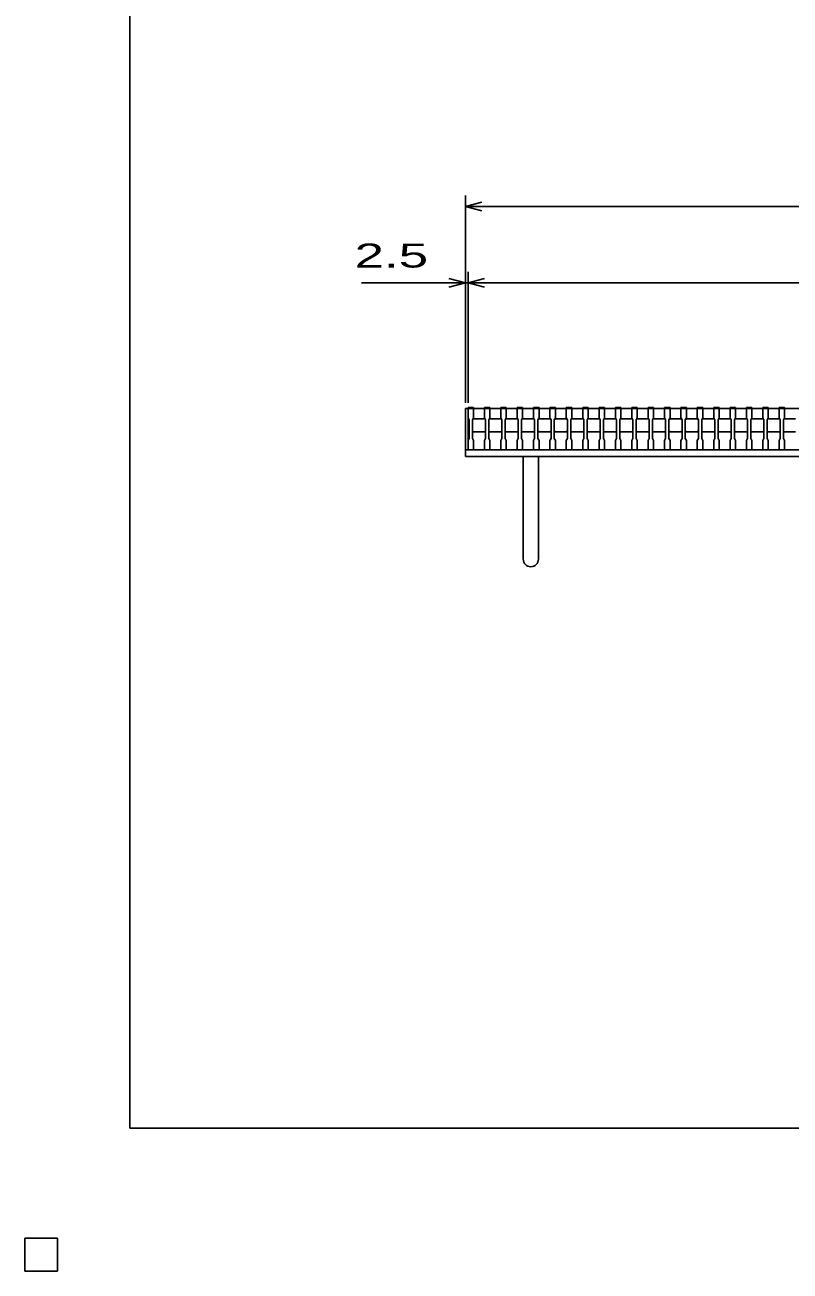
# Model space of a CAD drawing. Units: millimetres, scale not verified. Extents: x -1820 to 1736, y -1282 to 1048.
# Drawn here: x -1820 to -1119, y -1282 to -141 of the extents above; entities that cross this region are included whole.
import ezdxf
from ezdxf.enums import TextEntityAlignment as Align

# ---------------------------------------------------------------- set-up
doc = ezdxf.new("R2010")
doc.units = ezdxf.units.MM
doc.header["$LTSCALE"] = 10
for name, color, linetype, lineweight in [('0_2', 150, 'Continuous', 25), ('16', 3, 'Continuous', 25), ('19', 6, 'Continuous', 25), ('22', 4, 'Continuous', 25)]:
    doc.layers.add(name, color=color, linetype=linetype, lineweight=lineweight)
doc.styles.add('ベクトル', font='')
doc.styles.get('ベクトル').set_extended_font_data('ベクトル')

msp = doc.modelspace()

# ---------------------------------------------------------------- linework, layer by layer
at = {"layer": '0_2'}
for p, q in [((-1724, -1151.5), (-1724, 1048.5)), ((1736, -1151.5), (-1724, -1151.5))]:
    msp.add_line(p, q, dxfattribs=at)
at = {"layer": '16'}
for p, q in [((-1414, -492.5), (-1414, -491.8)), ((-1414, -491.8), (-1409, -491.8)), ((-1414, -492.5), (-1414, -501)), ((-1409, -492.5), (-1414, -492.5)), ((-1414, -492.5), (-1414, -530.5)), ((-1414, -492.5), (-419, -492.5)), ((-1414, -501), (-1413, -503)), ((-1410, -503), (-1409, -501)), ((-1410, -503), (-1409, -502)), ((-1409, -491.8), (-1409, -492.5)), ((-1409, -501), (-1409, -492.5)), ((-1409, -502), (-1399, -502)), ((-1399, -492.5), (-1399, -491.8)), ((-1399, -491.8), (-1394, -491.8)), ((-1399, -492.5), (-1399, -501)), ((-1394, -492.5), (-1399, -492.5)), ((-1399, -501), (-1398, -503)), ((-1399, -502), (-1398, -503)), ((-1395, -503), (-1394, -501)), ((-1395, -503), (-1394, -502)), ((-1394, -491.8), (-1394, -492.5)), ((-1394, -501), (-1394, -492.5)), ((-1394, -502), (-1384, -502)), ((-1384, -492.5), (-1384, -491.8)), ((-1384, -491.8), (-1379, -491.8)), ((-1384, -492.5), (-1384, -501)), ((-1379, -492.5), (-1384, -492.5)), ((-1384, -501), (-1383, -503)), ((-1384, -502), (-1383, -503)), ((-1380, -503), (-1379, -501)), ((-1380, -503), (-1379, -502)), ((-1379, -491.8), (-1379, -492.5)), ((-1379, -501), (-1379, -492.5)), ((-1379, -502), (-1369, -502)), ((-1369, -492.5), (-1369, -491.8)), ((-1369, -491.8), (-1364, -491.8)), ((-1369, -492.5), (-1369, -501)), ((-1364, -492.5), (-1369, -492.5)), ((-1369, -501), (-1368, -503)), ((-1369, -502), (-1368, -503)), ((-1365, -503), (-1364, -501)), ((-1365, -503), (-1364, -502)), ((-1364, -491.8), (-1364, -492.5)), ((-1364, -501), (-1364, -492.5)), ((-1364, -502), (-1354, -502)), ((-1354, -492.5), (-1354, -491.8)), ((-1354, -491.8), (-1349, -491.8)), ((-1354, -492.5), (-1354, -501)), ((-1349, -492.5), (-1354, -492.5)), ((-1354, -501), (-1353, -503)), ((-1354, -502), (-1353, -503)), ((-1350, -503), (-1349, -501)), ((-1350, -503), (-1349, -502)), ((-1349, -491.8), (-1349, -492.5)), ((-1349, -501), (-1349, -492.5)), ((-1349, -502), (-1339, -502)), ((-1339, -492.5), (-1339, -491.8)), ((-1339, -491.8), (-1334, -491.8)), ((-1339, -492.5), (-1339, -501)), ((-1334, -492.5), (-1339, -492.5)), ((-1339, -501), (-1338, -503)), ((-1339, -502), (-1338, -503)), ((-1335, -503), (-1334, -501)), ((-1335, -503), (-1334, -502)), ((-1334, -491.8), (-1334, -492.5)), ((-1334, -501), (-1334, -492.5)), ((-1334, -502), (-1324, -502)), ((-1324, -492.5), (-1324, -491.8)), ((-1324, -491.8), (-1319, -491.8)), ((-1324, -492.5), (-1324, -501)), ((-1319, -492.5), (-1324, -492.5)), ((-1324, -501), (-1323, -503)), ((-1324, -502), (-1323, -503)), ((-1320, -503), (-1319, -501)), ((-1320, -503), (-1319, -502)), ((-1319, -491.8), (-1319, -492.5)), ((-1319, -501), (-1319, -492.5)), ((-1319, -502), (-1309, -502)), ((-1309, -492.5), (-1309, -491.8)), ((-1309, -491.8), (-1304, -491.8)), ((-1309, -492.5), (-1309, -501)), ((-1304, -492.5), (-1309, -492.5)), ((-1309, -501), (-1308, -503)), ((-1309, -502), (-1308, -503)), ((-1305, -503), (-1304, -501)), ((-1305, -503), (-1304, -502)), ((-1304, -491.8), (-1304, -492.5)), ((-1304, -501), (-1304, -492.5)), ((-1304, -502), (-1294, -502)), ((-1294, -492.5), (-1294, -491.8)), ((-1294, -491.8), (-1289, -491.8)), ((-1294, -492.5), (-1294, -501)), ((-1289, -492.5), (-1294, -492.5)), ((-1294, -501), (-1293, -503)), ((-1294, -502), (-1293, -503)), ((-1290, -503), (-1289, -501)), ((-1290, -503), (-1289, -502)), ((-1289, -491.8), (-1289, -492.5)), ((-1289, -501), (-1289, -492.5)), ((-1289, -502), (-1279, -502)), ((-1279, -492.5), (-1279, -491.8)), ((-1279, -491.8), (-1274, -491.8)), ((-1279, -492.5), (-1279, -501)), ((-1274, -492.5), (-1279, -492.5)), ((-1279, -501), (-1278, -503)), ((-1279, -502), (-1278, -503)), ((-1275, -503), (-1274, -501)), ((-1275, -503), (-1274, -502)), ((-1274, -491.8), (-1274, -492.5)), ((-1274, -501), (-1274, -492.5)), ((-1274, -502), (-1264, -502)), ((-1264, -492.5), (-1264, -491.8)), ((-1264, -491.8), (-1259, -491.8)), ((-1264, -492.5), (-1264, -501)), ((-1259, -492.5), (-1264, -492.5)), ((-1264, -501), (-1263, -503)), ((-1264, -502), (-1263, -503)), ((-1260, -503), (-1259, -501)), ((-1260, -503), (-1259, -502)), ((-1259, -491.8), (-1259, -492.5)), ((-1259, -501), (-1259, -492.5)), ((-1259, -502), (-1249, -502)), ((-1249, -492.5), (-1249, -491.8)), ((-1249, -491.8), (-1244, -491.8)), ((-1249, -492.5), (-1249, -501)), ((-1244, -492.5), (-1249, -492.5)), ((-1249, -501), (-1248, -503)), ((-1249, -502), (-1248, -503)), ((-1245, -503), (-1244, -501)), ((-1245, -503), (-1244, -502)), ((-1244, -491.8), (-1244, -492.5)), ((-1244, -501), (-1244, -492.5)), ((-1244, -502), (-1234, -502)), ((-1234, -492.5), (-1234, -491.8)), ((-1234, -491.8), (-1229, -491.8)), ((-1234, -492.5), (-1234, -501)), ((-1229, -492.5), (-1234, -492.5)), ((-1234, -501), (-1233, -503)), ((-1234, -502), (-1233, -503)), ((-1230, -503), (-1229, -501)), ((-1230, -503), (-1229, -502)), ((-1229, -491.8), (-1229, -492.5)), ((-1229, -501), (-1229, -492.5)), ((-1229, -502), (-1219, -502)), ((-1219, -492.5), (-1219, -491.8)), ((-1219, -491.8), (-1214, -491.8)), ((-1219, -492.5), (-1219, -501)), ((-1214, -492.5), (-1219, -492.5)), ((-1219, -501), (-1218, -503)), ((-1219, -502), (-1218, -503)), ((-1215, -503), (-1214, -501)), ((-1215, -503), (-1214, -502)), ((-1214, -491.8), (-1214, -492.5)), ((-1214, -501), (-1214, -492.5)), ((-1214, -502), (-1204, -502)), ((-1204, -492.5), (-1204, -491.8)), ((-1204, -491.8), (-1199, -491.8)), ((-1204, -492.5), (-1204, -501)), ((-1199, -492.5), (-1204, -492.5)), ((-1204, -501), (-1203, -503)), ((-1204, -502), (-1203, -503)), ((-1200, -503), (-1199, -501)), ((-1200, -503), (-1199, -502)), ((-1199, -491.8), (-1199, -492.5)), ((-1199, -501), (-1199, -492.5)), ((-1199, -502), (-1189, -502)), ((-1189, -492.5), (-1189, -491.8)), ((-1189, -491.8), (-1184, -491.8)), ((-1189, -492.5), (-1189, -501)), ((-1184, -492.5), (-1189, -492.5)), ((-1189, -501), (-1188, -503)), ((-1189, -502), (-1188, -503)), ((-1185, -503), (-1184, -501)), ((-1185, -503), (-1184, -502)), ((-1184, -491.8), (-1184, -492.5)), ((-1184, -501), (-1184, -492.5)), ((-1184, -502), (-1174, -502)), ((-1174, -492.5), (-1174, -491.8)), ((-1174, -491.8), (-1169, -491.8)), ((-1174, -492.5), (-1174, -501)), ((-1169, -492.5), (-1174, -492.5)), ((-1174, -501), (-1173, -503)), ((-1174, -502), (-1173, -503)), ((-1170, -503), (-1169, -501)), ((-1170, -503), (-1169, -502)), ((-1169, -491.8), (-1169, -492.5)), ((-1169, -501), (-1169, -492.5)), ((-1169, -502), (-1159, -502)), ((-1159, -492.5), (-1159, -491.8)), ((-1159, -491.8), (-1154, -491.8)), ((-1159, -492.5), (-1159, -501)), ((-1154, -492.5), (-1159, -492.5)), ((-1159, -501), (-1158, -503)), ((-1159, -502), (-1158, -503)), ((-1155, -503), (-1154, -501)), ((-1155, -503), (-1154, -502)), ((-1154, -491.8), (-1154, -492.5)), ((-1154, -501), (-1154, -492.5)), ((-1154, -502), (-1144, -502)), ((-1144, -492.5), (-1144, -491.8)), ((-1144, -491.8), (-1139, -491.8)), ((-1144, -492.5), (-1144, -501)), ((-1139, -492.5), (-1144, -492.5)), ((-1144, -501), (-1143, -503)), ((-1144, -502), (-1143, -503)), ((-1140, -503), (-1139, -501)), ((-1140, -503), (-1139, -502)), ((-1139, -491.8), (-1139, -492.5)), ((-1139, -501), (-1139, -492.5)), ((-1139, -502), (-1129, -502)), ((-1129, -492.5), (-1129, -491.8)), ((-1129, -491.8), (-1124, -491.8)), ((-1129, -492.5), (-1129, -501)), ((-1124, -492.5), (-1129, -492.5)), ((-1129, -501), (-1128, -503)), ((-1129, -502), (-1128, -503)), ((-1125, -503), (-1124, -501)), ((-1125, -503), (-1124, -502)), ((-1124, -491.8), (-1124, -492.5)), ((-1124, -501), (-1124, -492.5)), ((-1124, -502), (-1114, -502)), ((-1413, -503), (-1413, -520)), ((-1410, -520), (-1410, -503)), ((-1409, -514), (-1410, -513)), ((-1398, -513), (-1399, -514)), ((-1398, -503), (-1398, -520)), ((-1395, -520), (-1395, -503)), ((-1394, -514), (-1395, -513)), ((-1383, -513), (-1384, -514)), ((-1383, -503), (-1383, -520)), ((-1380, -520), (-1380, -503)), ((-1379, -514), (-1380, -513)), ((-1368, -513), (-1369, -514)), ((-1368, -503), (-1368, -520)), ((-1365, -520), (-1365, -503)), ((-1364, -514), (-1365, -513)), ((-1353, -513), (-1354, -514)), ((-1353, -503), (-1353, -520)), ((-1350, -520), (-1350, -503)), ((-1349, -514), (-1350, -513)), ((-1338, -513), (-1339, -514)), ((-1338, -503), (-1338, -520)), ((-1335, -520), (-1335, -503)), ((-1334, -514), (-1335, -513)), ((-1323, -513), (-1324, -514)), ((-1323, -503), (-1323, -520)), ((-1320, -520), (-1320, -503)), ((-1319, -514), (-1320, -513)), ((-1308, -513), (-1309, -514)), ((-1308, -503), (-1308, -520)), ((-1305, -520), (-1305, -503)), ((-1304, -514), (-1305, -513)), ((-1293, -513), (-1294, -514)), ((-1293, -503), (-1293, -520)), ((-1290, -520), (-1290, -503)), ((-1289, -514), (-1290, -513)), ((-1278, -513), (-1279, -514)), ((-1278, -503), (-1278, -520)), ((-1275, -520), (-1275, -503)), ((-1274, -514), (-1275, -513)), ((-1263, -513), (-1264, -514)), ((-1263, -503), (-1263, -520)), ((-1260, -520), (-1260, -503)), ((-1259, -514), (-1260, -513)), ((-1248, -513), (-1249, -514)), ((-1248, -503), (-1248, -520)), ((-1245, -520), (-1245, -503)), ((-1244, -514), (-1245, -513)), ((-1233, -513), (-1234, -514)), ((-1233, -503), (-1233, -520)), ((-1230, -520), (-1230, -503)), ((-1229, -514), (-1230, -513)), ((-1218, -513), (-1219, -514)), ((-1218, -503), (-1218, -520)), ((-1215, -520), (-1215, -503)), ((-1214, -514), (-1215, -513)), ((-1203, -513), (-1204, -514)), ((-1203, -503), (-1203, -520)), ((-1200, -520), (-1200, -503)), ((-1199, -514), (-1200, -513)), ((-1188, -513), (-1189, -514)), ((-1188, -503), (-1188, -520)), ((-1185, -520), (-1185, -503)), ((-1184, -514), (-1185, -513)), ((-1173, -513), (-1174, -514)), ((-1173, -503), (-1173, -520)), ((-1170, -520), (-1170, -503)), ((-1169, -514), (-1170, -513)), ((-1158, -513), (-1159, -514)), ((-1158, -503), (-1158, -520)), ((-1155, -520), (-1155, -503)), ((-1154, -514), (-1155, -513)), ((-1143, -513), (-1144, -514)), ((-1143, -503), (-1143, -520)), ((-1140, -520), (-1140, -503)), ((-1139, -514), (-1140, -513)), ((-1128, -513), (-1129, -514)), ((-1128, -503), (-1128, -520)), ((-1125, -520), (-1125, -503)), ((-1124, -514), (-1125, -513)), ((-1413, -520), (-1414, -522)), ((-1414, -522), (-1414, -530.5)), ((-1409, -522), (-1410, -520)), ((-1399, -514), (-1409, -514)), ((-1409, -530.5), (-1409, -522)), ((-1398, -520), (-1399, -522)), ((-1399, -522), (-1399, -530.5)), ((-1394, -522), (-1395, -520)), ((-1384, -514), (-1394, -514)), ((-1394, -530.5), (-1394, -522)), ((-1383, -520), (-1384, -522)), ((-1384, -522), (-1384, -530.5)), ((-1379, -522), (-1380, -520)), ((-1369, -514), (-1379, -514)), ((-1379, -530.5), (-1379, -522)), ((-1368, -520), (-1369, -522)), ((-1369, -522), (-1369, -530.5)), ((-1364, -522), (-1365, -520)), ((-1354, -514), (-1364, -514)), ((-1364, -530.5), (-1364, -522)), ((-1353, -520), (-1354, -522)), ((-1354, -522), (-1354, -530.5)), ((-1349, -522), (-1350, -520)), ((-1339, -514), (-1349, -514)), ((-1349, -530.5), (-1349, -522)), ((-1338, -520), (-1339, -522)), ((-1339, -522), (-1339, -530.5)), ((-1334, -522), (-1335, -520)), ((-1324, -514), (-1334, -514)), ((-1334, -530.5), (-1334, -522)), ((-1323, -520), (-1324, -522)), ((-1324, -522), (-1324, -530.5)), ((-1319, -522), (-1320, -520)), ((-1309, -514), (-1319, -514)), ((-1319, -530.5), (-1319, -522)), ((-1308, -520), (-1309, -522)), ((-1309, -522), (-1309, -530.5)), ((-1304, -522), (-1305, -520)), ((-1294, -514), (-1304, -514)), ((-1304, -530.5), (-1304, -522)), ((-1293, -520), (-1294, -522)), ((-1294, -522), (-1294, -530.5)), ((-1289, -522), (-1290, -520)), ((-1279, -514), (-1289, -514)), ((-1289, -530.5), (-1289, -522)), ((-1278, -520), (-1279, -522)), ((-1279, -522), (-1279, -530.5)), ((-1274, -522), (-1275, -520)), ((-1264, -514), (-1274, -514)), ((-1274, -530.5), (-1274, -522)), ((-1263, -520), (-1264, -522)), ((-1264, -522), (-1264, -530.5)), ((-1259, -522), (-1260, -520)), ((-1249, -514), (-1259, -514)), ((-1259, -530.5), (-1259, -522)), ((-1248, -520), (-1249, -522)), ((-1249, -522), (-1249, -530.5)), ((-1244, -522), (-1245, -520)), ((-1234, -514), (-1244, -514)), ((-1244, -530.5), (-1244, -522)), ((-1233, -520), (-1234, -522)), ((-1234, -522), (-1234, -530.5)), ((-1229, -522), (-1230, -520)), ((-1219, -514), (-1229, -514)), ((-1229, -530.5), (-1229, -522)), ((-1218, -520), (-1219, -522)), ((-1219, -522), (-1219, -530.5)), ((-1214, -522), (-1215, -520)), ((-1204, -514), (-1214, -514)), ((-1214, -530.5), (-1214, -522)), ((-1203, -520), (-1204, -522)), ((-1204, -522), (-1204, -530.5)), ((-1199, -522), (-1200, -520)), ((-1189, -514), (-1199, -514)), ((-1199, -530.5), (-1199, -522)), ((-1188, -520), (-1189, -522)), ((-1189, -522), (-1189, -530.5)), ((-1184, -522), (-1185, -520)), ((-1174, -514), (-1184, -514)), ((-1184, -530.5), (-1184, -522)), ((-1173, -520), (-1174, -522)), ((-1174, -522), (-1174, -530.5)), ((-1169, -522), (-1170, -520)), ((-1159, -514), (-1169, -514)), ((-1169, -530.5), (-1169, -522)), ((-1158, -520), (-1159, -522)), ((-1159, -522), (-1159, -530.5)), ((-1154, -522), (-1155, -520)), ((-1144, -514), (-1154, -514)), ((-1154, -530.5), (-1154, -522)), ((-1143, -520), (-1144, -522)), ((-1144, -522), (-1144, -530.5)), ((-1139, -522), (-1140, -520)), ((-1129, -514), (-1139, -514)), ((-1139, -530.5), (-1139, -522)), ((-1128, -520), (-1129, -522)), ((-1129, -522), (-1129, -530.5)), ((-1124, -522), (-1125, -520)), ((-1114, -514), (-1124, -514)), ((-1124, -530.5), (-1124, -522)), ((-1414, -530.5), (-1409, -530.5)), ((-1414, -530.5), (-419, -530.5)), ((-1399, -530.5), (-1394, -530.5)), ((-1384, -530.5), (-1379, -530.5)), ((-1369, -530.5), (-1364, -530.5)), ((-1354, -530.5), (-1349, -530.5)), ((-1339, -530.5), (-1334, -530.5)), ((-1324, -530.5), (-1319, -530.5)), ((-1309, -530.5), (-1304, -530.5)), ((-1294, -530.5), (-1289, -530.5)), ((-1279, -530.5), (-1274, -530.5)), ((-1264, -530.5), (-1259, -530.5)), ((-1249, -530.5), (-1244, -530.5)), ((-1234, -530.5), (-1229, -530.5)), ((-1219, -530.5), (-1214, -530.5)), ((-1204, -530.5), (-1199, -530.5)), ((-1189, -530.5), (-1184, -530.5)), ((-1174, -530.5), (-1169, -530.5)), ((-1159, -530.5), (-1154, -530.5)), ((-1144, -530.5), (-1139, -530.5)), ((-1129, -530.5), (-1124, -530.5)), ((-1790, -1252.5), (-1820, -1252.5)), ((-1820, -1252.5), (-1820, -1282.5)), ((-1790, -1252.5), (-1820, -1252.5)), ((-1820, -1252.5), (-1820, -1282.5)), ((-1790, -1252.5), (-1820, -1252.5)), ((-1820, -1252.5), (-1820, -1282.5)), ((-1790, -1252.5), (-1820, -1252.5)), ((-1820, -1252.5), (-1820, -1282.5)), ((-1790, -1252.5), (-1820, -1252.5)), ((-1820, -1252.5), (-1820, -1282.5)), ((-1790, -1282.5), (-1790, -1252.5)), ((-1790, -1282.5), (-1790, -1252.5)), ((-1790, -1282.5), (-1790, -1252.5)), ((-1790, -1282.5), (-1790, -1252.5)), ((-1790, -1282.5), (-1790, -1252.5)), ((-1820, -1282.5), (-1790, -1282.5)), ((-1820, -1282.5), (-1790, -1282.5)), ((-1820, -1282.5), (-1790, -1282.5)), ((-1820, -1282.5), (-1790, -1282.5)), ((-1820, -1282.5), (-1790, -1282.5))]:
    msp.add_line(p, q, dxfattribs=at)
at = {"layer": '19'}
for p, q in [((-1416.5, -530.5), (-1416.5, -492.5)), ((-1416.5, -492.5), (-1414, -492.5)), ((-1416.5, -530.5), (-416.5, -530.5)), ((-1416.5, -536.5), (-1416.5, -530.5)), ((-416.5, -536.5), (-1416.5, -536.5)), ((-1363.5, -536.5), (-1363.5, -630.5)), ((-1349.5, -630.5), (-1349.5, -536.5))]:
    msp.add_line(p, q, dxfattribs=at)
msp.add_arc((-1356.5, -630.5), 7, 180, 0, dxfattribs=at)
at = {"layer": '22'}
for p, q in [((-1416.5, -487.5), (-1416.5, -297.5)), ((-1416.5, -307.5), (-1401.5, -303.5)), ((-1401.5, -311.5), (-1416.5, -307.5)), ((-1416.5, -307.5), (-416.5, -307.5)), ((-1416.5, -377.5), (-1431.5, -373.5)), ((-1416.5, -487.5), (-1416.5, -367.5)), ((-1414, -487.5), (-1414, -367.5)), ((-1414, -377.5), (-1399, -373.5)), ((-1511.5, -377.5), (-1416.5, -377.5)), ((-1431.5, -381.5), (-1416.5, -377.5)), ((-1416.5, -377.5), (-1414, -377.5)), ((-1399, -381.5), (-1414, -377.5)), ((-1414, -377.5), (-419, -377.5))]:
    msp.add_line(p, q, dxfattribs=at)
at = {"layer": '22', "color": 2}
for p, q in [((-1790, -1252.5), (-1820, -1252.5)), ((-1820, -1252.5), (-1820, -1282.5)), ((-1790, -1252.5), (-1820, -1252.5)), ((-1820, -1252.5), (-1820, -1282.5)), ((-1790, -1252.5), (-1820, -1252.5)), ((-1820, -1252.5), (-1820, -1282.5)), ((-1790, -1282.5), (-1790, -1252.5)), ((-1790, -1282.5), (-1790, -1252.5)), ((-1790, -1282.5), (-1790, -1252.5)), ((-1820, -1282.5), (-1790, -1282.5)), ((-1820, -1282.5), (-1790, -1282.5)), ((-1820, -1282.5), (-1790, -1282.5))]:
    msp.add_line(p, q, dxfattribs=at)

# ---------------------------------------------------------------- texts
at = {"layer": '22', "color": 2, "style": 'ベクトル', "width": 1.65}
msp.add_text(' 2.5 ', height=21.99, dxfattribs=at).set_placement((-1531.5, -352.5), align=Align.MIDDLE_LEFT)

doc.saveas('drawing.dxf')
